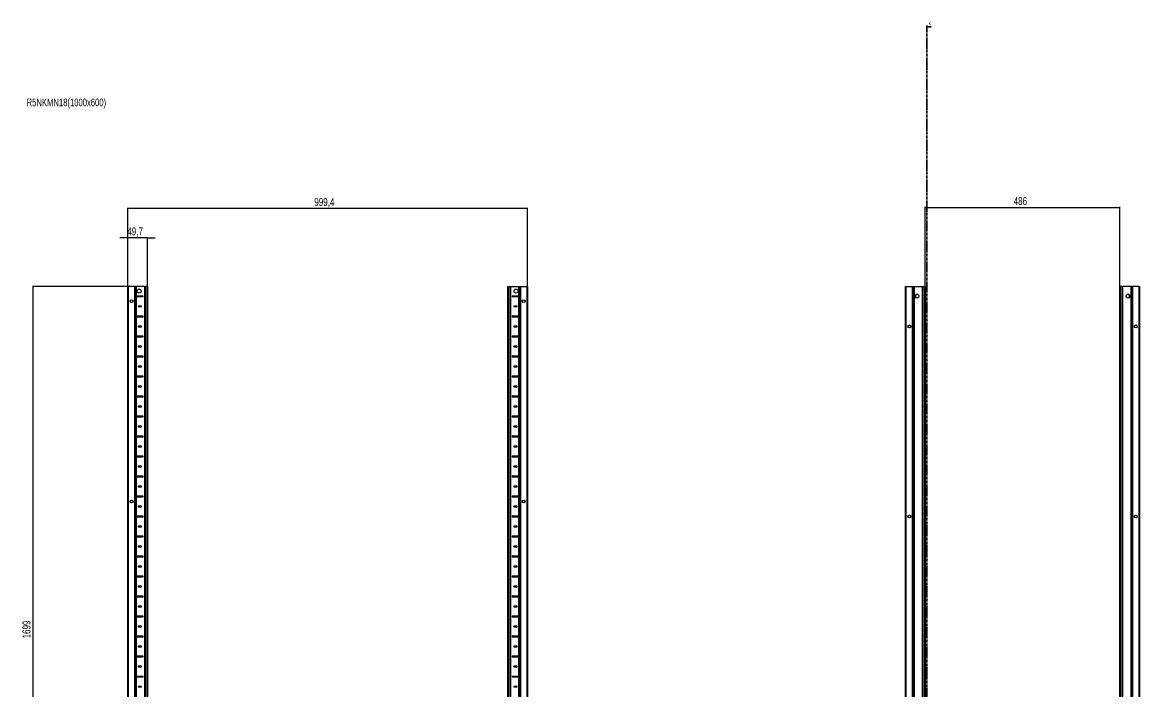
# Model space of a CAD drawing. Header units: millimetres. Extents: x -199 to 5173, y -1847 to 1507.
# Drawn here: x -199 to 2593, y -165 to 1507 of the extents above; entities that cross this region are included whole.
import ezdxf

# ---------------------------------------------------------------- set-up
doc = ezdxf.new("R2010")
doc.units = ezdxf.units.MM
doc.linetypes.add('CENTER', pattern=[10.16, 6.35, -1.27, 1.27, -1.27])
doc.layers.add('FORMAT', color=7, linetype='Continuous')
doc.styles.add('SLDTEXTSTYLE0', font='TXT', dxfattribs={"width": 0.75})
doc.dimstyles.new('SLDDIMSTYLE0', dxfattribs={"dimtxt": 20, "dimasz": 10, "dimexe": 0, "dimexo": 0.0625, "dimgap": 5, "dimtad": 2, "dimdec": 1, "dimrnd": 1e-09, "dimzin": 12, "dimdsep": 46, "dimtxsty": 'SLDTEXTSTYLE0', "dimsah": 1, "dimcen": 0.09, "dimadec": 0, "dimazin": 3, "dimtfac": 1, "dimtofl": 0, "dimtmove": 0, "dimatfit": 3, "dimfxl": 0, "dimfrac": 2, "dimtolj": 1, "dimtzin": 12, "dimarcsym": 0})
doc.dimstyles.new('SLDDIMSTYLE1', dxfattribs={"dimtxt": 20, "dimasz": 10, "dimexe": 0, "dimexo": 0.0625, "dimgap": 5, "dimtad": 2, "dimdec": 1, "dimrnd": 1e-09, "dimzin": 12, "dimdsep": 46, "dimtxsty": 'SLDTEXTSTYLE0', "dimsah": 1, "dimcen": 0.09, "dimadec": 0, "dimazin": 3, "dimtfac": 1, "dimtmove": 0, "dimatfit": 0, "dimfxl": 0, "dimfrac": 2, "dimtolj": 1, "dimtzin": 12, "dimarcsym": 0})

# ---------------------------------------------------------------- blocks, each defined once
blk = doc.blocks.new('_D')
at = {"layer": 'FORMAT'}
for p, q in [((86.4, 847.2), (-174.2, 847.2)), ((-173.2, 847.2), (-173.2, -851.8)), ((86.4, -851.8), (-174.2, -851.8))]:
    blk.add_line(p, q, dxfattribs=at)
for points in [[(-173.2, 847.2), (-174.7, 837.2), (-171.6, 837.2)], [(-173.2, -851.8), (-171.6, -841.8), (-174.7, -841.8)]]:
    blk.add_solid(points, dxfattribs=at)
at = {"layer": 'FORMAT', "insert": (-198.9, -31.8), "char_height": 20, "attachment_point": 1, "rotation": 90, "style": 'SLDTEXTSTYLE0'}
blk.add_mtext('1699', dxfattribs=at)
blk = doc.blocks.new('_D_1')
at = {"layer": 'FORMAT'}
for p, q in [((64, 847.2), (64, 1043.6)), ((64, 1042.6), (1063.4, 1042.6)), ((1063.4, 847.2), (1063.4, 1043.6))]:
    blk.add_line(p, q, dxfattribs=at)
for points in [[(64, 1042.6), (74, 1041.1), (74, 1044.2)], [(1063.4, 1042.6), (1053.4, 1044.2), (1053.4, 1041.1)]]:
    blk.add_solid(points, dxfattribs=at)
at = {"layer": 'FORMAT', "insert": (530.4, 1068.4), "char_height": 20, "attachment_point": 1, "style": 'SLDTEXTSTYLE0'}
blk.add_mtext('999,4', dxfattribs=at)
blk = doc.blocks.new('_D_2')
at = {"layer": 'FORMAT'}
for p, q in [((64, 969.2), (44.7, 969.2)), ((64, 847.2), (64, 970.2)), ((113.7, 969.2), (64, 969.2)), ((113.7, 847.2), (113.7, 970.2)), ((113.7, 969.2), (132.9, 969.2))]:
    blk.add_line(p, q, dxfattribs=at)
for points in [[(64, 969.2), (54, 970.7), (54, 967.7)], [(113.7, 969.2), (123.7, 967.7), (123.7, 970.7)]]:
    blk.add_solid(points, dxfattribs=at)
at = {"layer": 'FORMAT', "insert": (63, 995), "char_height": 20, "attachment_point": 1, "style": 'SLDTEXTSTYLE0'}
blk.add_mtext('49,7', dxfattribs=at)
blk = doc.blocks.new('_D_4')
at = {"layer": 'FORMAT'}
for p, q in [((2057.1, 847.2), (2057.1, 1046)), ((2057.1, 1045), (2543.1, 1045)), ((2543.1, 847.2), (2543.1, 1046))]:
    blk.add_line(p, q, dxfattribs=at)
for points in [[(2057.1, 1045), (2067.1, 1043.5), (2067.1, 1046.5)], [(2543.1, 1045), (2533.1, 1046.5), (2533.1, 1043.5)]]:
    blk.add_solid(points, dxfattribs=at)
at = {"layer": 'FORMAT', "insert": (2277.9, 1070.8), "char_height": 20, "attachment_point": 1, "style": 'SLDTEXTSTYLE0'}
blk.add_mtext('486', dxfattribs=at)

msp = doc.modelspace()

# ---------------------------------------------------------------- linework, layer by layer
at = {"color": 7, "linetype": 'CENTER', "lineweight": 35}
msp.add_line((2060.78, 1499.09), (2060.78, -1103.67), dxfattribs=at)
at = {"color": 7, "linetype": 'Continuous', "lineweight": 35}
msp.add_line((2071.42, 1496.09), (2060.78, 1496.09), dxfattribs=at)
at = {"color": 7, "linetype": 'Continuous', "lineweight": 25}
for p, q in [((63.98, -851.79), (63.98, 847.21)), ((63.98, 847.21), (65.98, 847.21)), ((81.33, 847.21), (65.98, 847.21)), ((81.33, 847.21), (81.98, 847.21)), ((81.98, -851.79), (81.98, 847.21)), ((81.98, 847.21), (82.56, 847.21)), ((83.77, 847.21), (82.56, 847.21)), ((83.77, -851.79), (83.77, 847.21)), ((83.8, 847.21), (83.77, 847.21)), ((83.8, -851.79), (83.8, 847.21)), ((85.01, 847.21), (83.8, 847.21)), ((85.01, 847.21), (86.42, 847.21)), ((105.83, 847.21), (86.42, 847.21)), ((105.83, 847.21), (106.48, 847.21)), ((106.48, -851.79), (106.48, 847.21)), ((106.48, 847.21), (108.48, 847.21)), ((111.68, 847.21), (108.48, 847.21)), ((111.68, 847.21), (113.68, 847.21)), ((113.68, 847.21), (113.68, -851.79)), ((1013.68, -851.79), (1013.68, 847.21)), ((1013.68, 847.21), (1015.68, 847.21)), ((1015.68, 847.21), (1018.88, 847.21)), ((1018.88, 847.21), (1020.88, 847.21)), ((1020.88, 847.21), (1020.88, -851.79)), ((1020.88, 847.21), (1021.53, 847.21)), ((1021.53, 847.21), (1040.93, 847.21)), ((1040.93, 847.21), (1042.34, 847.21)), ((1042.34, 847.21), (1043.55, 847.21)), ((1043.55, 847.21), (1043.55, -851.79)), ((1043.55, 847.21), (1043.58, 847.21)), ((1043.58, 847.21), (1043.58, -851.79)), ((1043.58, 847.21), (1044.79, 847.21)), ((1044.79, 847.21), (1045.38, 847.21)), ((1045.38, 847.21), (1045.38, -851.79)), ((1045.38, 847.21), (1046.03, 847.21)), ((1046.03, 847.21), (1061.38, 847.21)), ((1061.38, 847.21), (1063.38, 847.21)), ((1063.38, 847.21), (1063.38, -851.79)), ((2007.35, -851.79), (2007.35, 847.21)), ((2007.35, 847.21), (2009.35, 847.21)), ((2009.35, 847.21), (2024.7, 847.21)), ((2024.7, 847.21), (2025.35, 847.21)), ((2025.35, 823.46), (2025.35, 847.21)), ((2025.35, 847.21), (2025.94, 847.21)), ((2025.94, 847.21), (2027.14, 847.21)), ((2027.14, 847.21), (2027.14, -851.79)), ((2027.14, 847.21), (2027.18, 847.21)), ((2027.18, 847.21), (2027.18, -851.79)), ((2027.18, 847.21), (2028.38, 847.21)), ((2028.38, 847.21), (2029.8, 847.21)), ((2029.8, 847.21), (2049.2, 847.21)), ((2049.2, 847.21), (2049.85, 847.21)), ((2049.85, -851.79), (2049.85, 847.21)), ((2049.85, 847.21), (2051.85, 847.21)), ((2051.85, 847.21), (2055.05, 847.21)), ((2055.05, 847.21), (2057.05, 847.21)), ((2057.05, 847.21), (2057.05, -851.79)), ((2543.05, -851.79), (2543.05, 847.21)), ((2543.05, 847.21), (2545.05, 847.21)), ((2548.25, 847.21), (2545.05, 847.21)), ((2548.25, 847.21), (2550.25, 847.21)), ((2550.25, 847.21), (2550.25, -851.79)), ((2550.25, 847.21), (2550.9, 847.21)), ((2570.3, 847.21), (2550.9, 847.21)), ((2570.3, 847.21), (2571.72, 847.21)), ((2572.92, 847.21), (2571.72, 847.21)), ((2572.92, -851.79), (2572.92, 847.21)), ((2572.96, 847.21), (2572.92, 847.21)), ((2572.96, -851.79), (2572.96, 847.21)), ((2574.16, 847.21), (2572.96, 847.21)), ((2574.16, 847.21), (2574.75, 847.21)), ((2574.75, 847.21), (2574.75, 823.46)), ((2574.75, 847.21), (2575.4, 847.21)), ((2590.75, 847.21), (2575.4, 847.21)), ((2590.75, 847.21), (2592.75, 847.21)), ((2592.75, 847.21), (2592.75, -851.79)), ((85.93, 823.35), (85.93, 822.06)), ((86.58, 822.71), (85.93, 823.35)), ((86.58, 822.71), (85.93, 822.06)), ((102.83, 823.46), (86.42, 823.46)), ((86.42, 821.96), (102.83, 821.96)), ((102.08, 822.71), (86.58, 822.71)), ((102.08, 822.71), (102.83, 823.46)), ((102.08, 822.71), (102.83, 821.96)), ((102.83, 821.96), (102.83, 823.46)), ((1025.28, 822.71), (1024.53, 823.46)), ((1040.93, 823.46), (1024.53, 823.46)), ((1024.53, 823.46), (1024.53, 821.96)), ((1025.28, 822.71), (1024.53, 821.96)), ((1024.53, 821.96), (1040.93, 821.96)), ((1025.28, 822.71), (1040.78, 822.71)), ((1040.78, 822.71), (1041.42, 823.35)), ((1040.78, 822.71), (1041.42, 822.06)), ((1041.42, 822.06), (1041.42, 823.35)), ((2025.41, 823.35), (2025.35, 823.46)), ((2025.35, 823.46), (2025.35, 821.96)), ((2025.35, 821.96), (2025.41, 822.06)), ((2025.35, 773.46), (2025.35, 821.96)), ((2025.41, 822.06), (2025.41, 823.35)), ((2035.4, 827.73), (2035.4, 828.14)), ((2564.7, 828.14), (2564.7, 827.73)), ((2574.75, 823.46), (2574.69, 823.35)), ((2574.69, 823.35), (2574.69, 822.06)), ((2574.69, 822.06), (2574.75, 821.96)), ((2574.75, 821.96), (2574.75, 823.46)), ((2574.75, 821.96), (2574.75, 773.46)), ((98.33, 798.46), (90.33, 798.46)), ((90.33, 798.46), (90.33, 796.96)), ((91.08, 797.71), (90.33, 798.46)), ((91.08, 797.71), (90.33, 796.96)), ((90.33, 796.96), (98.33, 796.96)), ((97.58, 797.71), (91.08, 797.71)), ((97.58, 797.71), (98.33, 798.46)), ((97.58, 797.71), (98.33, 796.96)), ((98.33, 796.96), (98.33, 798.46)), ((1029.78, 797.71), (1029.03, 798.46)), ((1037.03, 798.46), (1029.03, 798.46)), ((1029.03, 798.46), (1029.03, 796.96)), ((1029.78, 797.71), (1029.03, 796.96)), ((1029.03, 796.96), (1037.03, 796.96)), ((1029.78, 797.71), (1036.28, 797.71)), ((1036.28, 797.71), (1037.03, 798.46)), ((1036.28, 797.71), (1037.03, 796.96)), ((1037.03, 796.96), (1037.03, 798.46)), ((85.93, 773.35), (85.93, 772.06)), ((86.58, 772.71), (85.93, 773.35)), ((86.58, 772.71), (85.93, 772.06)), ((102.83, 773.46), (86.42, 773.46)), ((86.42, 771.96), (102.83, 771.96)), ((102.08, 772.71), (86.58, 772.71)), ((102.08, 772.71), (102.83, 773.46)), ((102.08, 772.71), (102.83, 771.96)), ((102.83, 771.96), (102.83, 773.46)), ((1025.28, 772.71), (1024.53, 773.46)), ((1040.93, 773.46), (1024.53, 773.46)), ((1024.53, 773.46), (1024.53, 771.96)), ((1025.28, 772.71), (1024.53, 771.96)), ((1024.53, 771.96), (1040.93, 771.96)), ((1025.28, 772.71), (1040.78, 772.71)), ((1040.78, 772.71), (1041.42, 773.35)), ((1040.78, 772.71), (1041.42, 772.06)), ((1041.42, 772.06), (1041.42, 773.35)), ((2025.41, 773.35), (2025.35, 773.46)), ((2025.35, 773.46), (2025.35, 771.96)), ((2025.35, 771.96), (2025.41, 772.06)), ((2025.35, 723.46), (2025.35, 771.96)), ((2025.41, 772.06), (2025.41, 773.35)), ((2574.75, 773.46), (2574.69, 773.35)), ((2574.69, 773.35), (2574.69, 772.06)), ((2574.69, 772.06), (2574.75, 771.96)), ((2574.75, 771.96), (2574.75, 773.46)), ((2574.75, 771.96), (2574.75, 723.46)), ((98.33, 748.46), (90.33, 748.46)), ((90.33, 748.46), (90.33, 746.96)), ((91.08, 747.71), (90.33, 748.46)), ((91.08, 747.71), (90.33, 746.96)), ((90.33, 746.96), (98.33, 746.96)), ((97.58, 747.71), (91.08, 747.71)), ((97.58, 747.71), (98.33, 748.46)), ((97.58, 747.71), (98.33, 746.96)), ((98.33, 746.96), (98.33, 748.46)), ((1029.78, 747.71), (1029.03, 748.46)), ((1029.03, 748.46), (1029.03, 746.96)), ((1037.03, 748.46), (1029.03, 748.46)), ((1029.78, 747.71), (1029.03, 746.96)), ((1029.03, 746.96), (1037.03, 746.96)), ((1029.78, 747.71), (1036.28, 747.71)), ((1036.28, 747.71), (1037.03, 748.46)), ((1036.28, 747.71), (1037.03, 746.96)), ((1037.03, 746.96), (1037.03, 748.46)), ((85.93, 723.35), (85.93, 722.06)), ((86.58, 722.71), (85.93, 723.35)), ((86.58, 722.71), (85.93, 722.06)), ((102.83, 723.46), (86.42, 723.46)), ((86.42, 721.96), (102.83, 721.96)), ((102.08, 722.71), (86.58, 722.71)), ((98.33, 698.46), (90.33, 698.46)), ((90.33, 698.46), (90.33, 696.96)), ((91.08, 697.71), (90.33, 698.46)), ((97.58, 697.71), (98.33, 698.46)), ((98.33, 696.96), (98.33, 698.46)), ((102.08, 722.71), (102.83, 723.46)), ((102.08, 722.71), (102.83, 721.96)), ((102.83, 721.96), (102.83, 723.46)), ((1025.28, 722.71), (1024.53, 723.46)), ((1040.93, 723.46), (1024.53, 723.46)), ((1024.53, 723.46), (1024.53, 721.96)), ((1025.28, 722.71), (1024.53, 721.96)), ((1024.53, 721.96), (1040.93, 721.96)), ((1025.28, 722.71), (1040.78, 722.71)), ((1029.78, 697.71), (1029.03, 698.46)), ((1037.03, 698.46), (1029.03, 698.46)), ((1029.03, 698.46), (1029.03, 696.96)), ((1036.28, 697.71), (1037.03, 698.46)), ((1037.03, 696.96), (1037.03, 698.46)), ((1040.78, 722.71), (1041.42, 723.35)), ((1040.78, 722.71), (1041.42, 722.06)), ((1041.42, 722.06), (1041.42, 723.35)), ((2025.41, 723.35), (2025.35, 723.46)), ((2025.35, 723.46), (2025.35, 721.96)), ((2025.35, 721.96), (2025.41, 722.06)), ((2025.35, 673.46), (2025.35, 721.96)), ((2025.41, 722.06), (2025.41, 723.35)), ((2574.75, 723.46), (2574.69, 723.35)), ((2574.69, 723.35), (2574.69, 722.06)), ((2574.69, 722.06), (2574.75, 721.96)), ((2574.75, 721.96), (2574.75, 723.46)), ((2574.75, 721.96), (2574.75, 673.46)), ((85.93, 673.35), (85.93, 672.06)), ((86.58, 672.71), (85.93, 673.35)), ((86.58, 672.71), (85.93, 672.06)), ((102.83, 673.46), (86.42, 673.46)), ((86.42, 671.96), (102.83, 671.96)), ((102.08, 672.71), (86.58, 672.71)), ((91.08, 697.71), (90.33, 696.96)), ((90.33, 696.96), (98.33, 696.96)), ((97.58, 697.71), (91.08, 697.71)), ((97.58, 697.71), (98.33, 696.96)), ((102.08, 672.71), (102.83, 673.46)), ((102.08, 672.71), (102.83, 671.96)), ((102.83, 671.96), (102.83, 673.46)), ((1025.28, 672.71), (1024.53, 673.46)), ((1024.53, 673.46), (1024.53, 671.96)), ((1040.93, 673.46), (1024.53, 673.46)), ((1025.28, 672.71), (1024.53, 671.96)), ((1024.53, 671.96), (1040.93, 671.96)), ((1025.28, 672.71), (1040.78, 672.71)), ((1029.78, 697.71), (1029.03, 696.96)), ((1029.03, 696.96), (1037.03, 696.96)), ((1029.78, 697.71), (1036.28, 697.71)), ((1036.28, 697.71), (1037.03, 696.96)), ((1040.78, 672.71), (1041.42, 673.35)), ((1040.78, 672.71), (1041.42, 672.06)), ((1041.42, 672.06), (1041.42, 673.35)), ((2025.41, 673.35), (2025.35, 673.46)), ((2025.35, 673.46), (2025.35, 671.96)), ((2025.35, 671.96), (2025.41, 672.06)), ((2025.35, 623.46), (2025.35, 671.96)), ((2025.41, 672.06), (2025.41, 673.35)), ((2574.75, 673.46), (2574.69, 673.35)), ((2574.69, 673.35), (2574.69, 672.06)), ((2574.69, 672.06), (2574.75, 671.96)), ((2574.75, 671.96), (2574.75, 673.46)), ((2574.75, 671.96), (2574.75, 623.46)), ((98.33, 648.46), (90.33, 648.46)), ((90.33, 648.46), (90.33, 646.96)), ((91.08, 647.71), (90.33, 648.46)), ((91.08, 647.71), (90.33, 646.96)), ((90.33, 646.96), (98.33, 646.96)), ((97.58, 647.71), (91.08, 647.71)), ((97.58, 647.71), (98.33, 648.46)), ((97.58, 647.71), (98.33, 646.96)), ((98.33, 646.96), (98.33, 648.46)), ((1029.78, 647.71), (1029.03, 648.46)), ((1029.03, 648.46), (1029.03, 646.96)), ((1037.03, 648.46), (1029.03, 648.46)), ((1029.78, 647.71), (1029.03, 646.96)), ((1029.03, 646.96), (1037.03, 646.96)), ((1029.78, 647.71), (1036.28, 647.71)), ((1036.28, 647.71), (1037.03, 648.46)), ((1036.28, 647.71), (1037.03, 646.96)), ((1037.03, 646.96), (1037.03, 648.46)), ((85.93, 623.35), (85.93, 622.06)), ((86.58, 622.71), (85.93, 623.35)), ((86.58, 622.71), (85.93, 622.06)), ((102.83, 623.46), (86.42, 623.46)), ((86.42, 621.96), (102.83, 621.96)), ((102.08, 622.71), (86.58, 622.71)), ((102.08, 622.71), (102.83, 623.46)), ((102.08, 622.71), (102.83, 621.96)), ((102.83, 621.96), (102.83, 623.46)), ((1025.28, 622.71), (1024.53, 623.46)), ((1040.93, 623.46), (1024.53, 623.46)), ((1024.53, 623.46), (1024.53, 621.96)), ((1025.28, 622.71), (1024.53, 621.96)), ((1024.53, 621.96), (1040.93, 621.96)), ((1025.28, 622.71), (1040.78, 622.71)), ((1040.78, 622.71), (1041.42, 623.35)), ((1040.78, 622.71), (1041.42, 622.06)), ((1041.42, 622.06), (1041.42, 623.35)), ((2025.41, 623.35), (2025.35, 623.46)), ((2025.35, 623.46), (2025.35, 621.96)), ((2025.35, 621.96), (2025.41, 622.06)), ((2025.35, 573.46), (2025.35, 621.96)), ((2025.41, 622.06), (2025.41, 623.35)), ((2574.75, 623.46), (2574.69, 623.35)), ((2574.69, 623.35), (2574.69, 622.06)), ((2574.69, 622.06), (2574.75, 621.96)), ((2574.75, 621.96), (2574.75, 623.46)), ((2574.75, 621.96), (2574.75, 573.46)), ((98.33, 598.46), (90.33, 598.46)), ((90.33, 598.46), (90.33, 596.96)), ((91.08, 597.71), (90.33, 598.46)), ((91.08, 597.71), (90.33, 596.96)), ((90.33, 596.96), (98.33, 596.96)), ((97.58, 597.71), (91.08, 597.71)), ((97.58, 597.71), (98.33, 598.46)), ((97.58, 597.71), (98.33, 596.96)), ((98.33, 596.96), (98.33, 598.46)), ((1029.78, 597.71), (1029.03, 598.46)), ((1029.03, 598.46), (1029.03, 596.96)), ((1037.03, 598.46), (1029.03, 598.46)), ((1029.78, 597.71), (1029.03, 596.96)), ((1029.03, 596.96), (1037.03, 596.96)), ((1029.78, 597.71), (1036.28, 597.71)), ((1036.28, 597.71), (1037.03, 598.46)), ((1036.28, 597.71), (1037.03, 596.96)), ((1037.03, 596.96), (1037.03, 598.46)), ((85.93, 573.35), (85.93, 572.06)), ((86.58, 572.71), (85.93, 573.35)), ((86.58, 572.71), (85.93, 572.06)), ((102.83, 573.46), (86.42, 573.46)), ((86.42, 571.96), (102.83, 571.96)), ((102.08, 572.71), (86.58, 572.71)), ((102.08, 572.71), (102.83, 573.46)), ((102.08, 572.71), (102.83, 571.96)), ((102.83, 571.96), (102.83, 573.46)), ((1040.93, 573.46), (1024.53, 573.46)), ((1024.53, 573.46), (1024.53, 571.96)), ((1025.28, 572.71), (1024.53, 573.46)), ((1025.28, 572.71), (1024.53, 571.96)), ((1024.53, 571.96), (1040.93, 571.96)), ((1025.28, 572.71), (1040.78, 572.71)), ((1040.78, 572.71), (1041.42, 573.35)), ((1040.78, 572.71), (1041.42, 572.06)), ((1041.42, 572.06), (1041.42, 573.35)), ((2025.41, 573.35), (2025.35, 573.46)), ((2025.35, 573.46), (2025.35, 571.96)), ((2025.35, 571.96), (2025.41, 572.06)), ((2025.35, 523.46), (2025.35, 571.96)), ((2025.41, 572.06), (2025.41, 573.35)), ((2574.75, 573.46), (2574.69, 573.35)), ((2574.69, 573.35), (2574.69, 572.06)), ((2574.69, 572.06), (2574.75, 571.96)), ((2574.75, 571.96), (2574.75, 573.46)), ((2574.75, 571.96), (2574.75, 523.46)), ((98.33, 548.46), (90.33, 548.46)), ((90.33, 548.46), (90.33, 546.96)), ((91.08, 547.71), (90.33, 548.46)), ((91.08, 547.71), (90.33, 546.96)), ((90.33, 546.96), (98.33, 546.96)), ((97.58, 547.71), (91.08, 547.71)), ((97.58, 547.71), (98.33, 548.46)), ((97.58, 547.71), (98.33, 546.96)), ((98.33, 546.96), (98.33, 548.46)), ((1029.78, 547.71), (1029.03, 548.46)), ((1029.03, 548.46), (1029.03, 546.96)), ((1037.03, 548.46), (1029.03, 548.46)), ((1029.78, 547.71), (1029.03, 546.96)), ((1029.03, 546.96), (1037.03, 546.96)), ((1029.78, 547.71), (1036.28, 547.71)), ((1036.28, 547.71), (1037.03, 548.46)), ((1036.28, 547.71), (1037.03, 546.96)), ((1037.03, 546.96), (1037.03, 548.46)), ((85.93, 523.35), (85.93, 522.06)), ((86.58, 522.71), (85.93, 523.35)), ((86.58, 522.71), (85.93, 522.06)), ((102.83, 523.46), (86.42, 523.46)), ((86.42, 521.96), (102.83, 521.96)), ((102.08, 522.71), (86.58, 522.71)), ((102.08, 522.71), (102.83, 523.46)), ((102.08, 522.71), (102.83, 521.96)), ((102.83, 521.96), (102.83, 523.46)), ((1025.28, 522.71), (1024.53, 523.46)), ((1040.93, 523.46), (1024.53, 523.46)), ((1024.53, 523.46), (1024.53, 521.96)), ((1025.28, 522.71), (1024.53, 521.96)), ((1024.53, 521.96), (1040.93, 521.96)), ((1025.28, 522.71), (1040.78, 522.71)), ((1040.78, 522.71), (1041.42, 523.35)), ((1040.78, 522.71), (1041.42, 522.06)), ((1041.42, 522.06), (1041.42, 523.35)), ((2025.41, 523.35), (2025.35, 523.46)), ((2025.35, 523.46), (2025.35, 521.96)), ((2025.35, 521.96), (2025.41, 522.06)), ((2025.35, 473.46), (2025.35, 521.96)), ((2025.41, 522.06), (2025.41, 523.35)), ((2574.75, 523.46), (2574.69, 523.35)), ((2574.69, 523.35), (2574.69, 522.06)), ((2574.69, 522.06), (2574.75, 521.96)), ((2574.75, 521.96), (2574.75, 523.46)), ((2574.75, 521.96), (2574.75, 473.46)), ((98.33, 498.46), (90.33, 498.46)), ((90.33, 498.46), (90.33, 496.96)), ((91.08, 497.71), (90.33, 498.46)), ((91.08, 497.71), (90.33, 496.96)), ((90.33, 496.96), (98.33, 496.96)), ((97.58, 497.71), (91.08, 497.71)), ((97.58, 497.71), (98.33, 498.46)), ((97.58, 497.71), (98.33, 496.96)), ((98.33, 496.96), (98.33, 498.46)), ((1037.03, 498.46), (1029.03, 498.46)), ((1029.03, 498.46), (1029.03, 496.96)), ((1029.78, 497.71), (1029.03, 498.46)), ((1029.78, 497.71), (1029.03, 496.96)), ((1029.03, 496.96), (1037.03, 496.96)), ((1029.78, 497.71), (1036.28, 497.71)), ((1036.28, 497.71), (1037.03, 498.46)), ((1036.28, 497.71), (1037.03, 496.96)), ((1037.03, 496.96), (1037.03, 498.46)), ((85.93, 473.35), (85.93, 472.06)), ((86.58, 472.71), (85.93, 473.35)), ((86.58, 472.71), (85.93, 472.06)), ((102.83, 473.46), (86.42, 473.46)), ((86.42, 471.96), (102.83, 471.96)), ((102.08, 472.71), (86.58, 472.71)), ((98.33, 448.46), (90.33, 448.46)), ((90.33, 448.46), (90.33, 446.96)), ((91.08, 447.71), (90.33, 448.46)), ((91.08, 447.71), (90.33, 446.96)), ((90.33, 446.96), (98.33, 446.96)), ((97.58, 447.71), (91.08, 447.71)), ((97.58, 447.71), (98.33, 448.46)), ((97.58, 447.71), (98.33, 446.96)), ((98.33, 446.96), (98.33, 448.46)), ((102.08, 472.71), (102.83, 473.46)), ((102.08, 472.71), (102.83, 471.96)), ((102.83, 471.96), (102.83, 473.46)), ((1040.93, 473.46), (1024.53, 473.46)), ((1024.53, 473.46), (1024.53, 471.96)), ((1025.28, 472.71), (1024.53, 473.46)), ((1025.28, 472.71), (1024.53, 471.96)), ((1024.53, 471.96), (1040.93, 471.96)), ((1025.28, 472.71), (1040.78, 472.71)), ((1037.03, 448.46), (1029.03, 448.46)), ((1029.03, 448.46), (1029.03, 446.96)), ((1029.78, 447.71), (1029.03, 448.46)), ((1029.78, 447.71), (1029.03, 446.96)), ((1029.03, 446.96), (1037.03, 446.96)), ((1029.78, 447.71), (1036.28, 447.71)), ((1036.28, 447.71), (1037.03, 448.46)), ((1036.28, 447.71), (1037.03, 446.96)), ((1037.03, 446.96), (1037.03, 448.46)), ((1040.78, 472.71), (1041.42, 473.35)), ((1040.78, 472.71), (1041.42, 472.06)), ((1041.42, 472.06), (1041.42, 473.35)), ((2025.41, 473.35), (2025.35, 473.46)), ((2025.35, 473.46), (2025.35, 471.96)), ((2025.35, 471.96), (2025.41, 472.06)), ((2025.35, 423.46), (2025.35, 471.96)), ((2025.41, 472.06), (2025.41, 473.35)), ((2574.75, 473.46), (2574.69, 473.35)), ((2574.69, 473.35), (2574.69, 472.06)), ((2574.69, 472.06), (2574.75, 471.96)), ((2574.75, 471.96), (2574.75, 473.46)), ((2574.75, 471.96), (2574.75, 423.46)), ((85.93, 423.35), (85.93, 422.06)), ((86.58, 422.71), (85.93, 423.35)), ((86.58, 422.71), (85.93, 422.06)), ((102.83, 423.46), (86.42, 423.46)), ((86.42, 421.96), (102.83, 421.96)), ((102.08, 422.71), (86.58, 422.71)), ((102.08, 422.71), (102.83, 423.46)), ((102.08, 422.71), (102.83, 421.96)), ((102.83, 421.96), (102.83, 423.46)), ((1040.93, 423.46), (1024.53, 423.46)), ((1024.53, 423.46), (1024.53, 421.96)), ((1025.28, 422.71), (1024.53, 423.46)), ((1025.28, 422.71), (1024.53, 421.96)), ((1024.53, 421.96), (1040.93, 421.96)), ((1025.28, 422.71), (1040.78, 422.71)), ((1040.78, 422.71), (1041.42, 423.35)), ((1040.78, 422.71), (1041.42, 422.06)), ((1041.42, 422.06), (1041.42, 423.35)), ((2025.41, 423.35), (2025.35, 423.46)), ((2025.35, 423.46), (2025.35, 421.96)), ((2025.35, 421.96), (2025.41, 422.06)), ((2025.35, 373.46), (2025.35, 421.96)), ((2025.41, 422.06), (2025.41, 423.35)), ((2574.75, 423.46), (2574.69, 423.35)), ((2574.69, 423.35), (2574.69, 422.06)), ((2574.69, 422.06), (2574.75, 421.96)), ((2574.75, 421.96), (2574.75, 423.46)), ((2574.75, 421.96), (2574.75, 373.46)), ((98.33, 398.46), (90.33, 398.46)), ((90.33, 398.46), (90.33, 396.96)), ((91.08, 397.71), (90.33, 398.46)), ((91.08, 397.71), (90.33, 396.96)), ((90.33, 396.96), (98.33, 396.96)), ((97.58, 397.71), (91.08, 397.71)), ((97.58, 397.71), (98.33, 398.46)), ((97.58, 397.71), (98.33, 396.96)), ((98.33, 396.96), (98.33, 398.46)), ((1037.03, 398.46), (1029.03, 398.46)), ((1029.03, 398.46), (1029.03, 396.96)), ((1029.78, 397.71), (1029.03, 398.46)), ((1029.78, 397.71), (1029.03, 396.96)), ((1029.03, 396.96), (1037.03, 396.96)), ((1029.78, 397.71), (1036.28, 397.71)), ((1036.28, 397.71), (1037.03, 398.46)), ((1036.28, 397.71), (1037.03, 396.96)), ((1037.03, 396.96), (1037.03, 398.46)), ((85.93, 373.35), (85.93, 372.06)), ((86.58, 372.71), (85.93, 373.35)), ((86.58, 372.71), (85.93, 372.06)), ((102.83, 373.46), (86.42, 373.46)), ((86.42, 371.96), (102.83, 371.96)), ((102.08, 372.71), (86.58, 372.71)), ((102.08, 372.71), (102.83, 373.46)), ((102.08, 372.71), (102.83, 371.96)), ((102.83, 371.96), (102.83, 373.46)), ((1040.93, 373.46), (1024.53, 373.46)), ((1024.53, 373.46), (1024.53, 371.96)), ((1025.28, 372.71), (1024.53, 373.46)), ((1025.28, 372.71), (1024.53, 371.96)), ((1024.53, 371.96), (1040.93, 371.96)), ((1025.28, 372.71), (1040.78, 372.71)), ((1040.78, 372.71), (1041.42, 373.35)), ((1040.78, 372.71), (1041.42, 372.06)), ((1041.42, 372.06), (1041.42, 373.35)), ((2025.41, 373.35), (2025.35, 373.46)), ((2025.35, 373.46), (2025.35, 371.96)), ((2025.35, 371.96), (2025.41, 372.06)), ((2025.35, 323.46), (2025.35, 371.96)), ((2025.41, 372.06), (2025.41, 373.35)), ((2574.75, 373.46), (2574.69, 373.35)), ((2574.69, 373.35), (2574.69, 372.06)), ((2574.69, 372.06), (2574.75, 371.96)), ((2574.75, 371.96), (2574.75, 373.46)), ((2574.75, 371.96), (2574.75, 323.46)), ((98.33, 348.46), (90.33, 348.46)), ((90.33, 348.46), (90.33, 346.96)), ((91.08, 347.71), (90.33, 348.46)), ((91.08, 347.71), (90.33, 346.96)), ((90.33, 346.96), (98.33, 346.96)), ((97.58, 347.71), (91.08, 347.71)), ((97.58, 347.71), (98.33, 348.46)), ((97.58, 347.71), (98.33, 346.96)), ((98.33, 346.96), (98.33, 348.46)), ((1037.03, 348.46), (1029.03, 348.46)), ((1029.03, 348.46), (1029.03, 346.96)), ((1029.78, 347.71), (1029.03, 348.46)), ((1029.78, 347.71), (1029.03, 346.96)), ((1029.03, 346.96), (1037.03, 346.96)), ((1029.78, 347.71), (1036.28, 347.71)), ((1036.28, 347.71), (1037.03, 348.46)), ((1036.28, 347.71), (1037.03, 346.96)), ((1037.03, 346.96), (1037.03, 348.46)), ((85.93, 323.35), (85.93, 322.06)), ((86.58, 322.71), (85.93, 323.35)), ((86.58, 322.71), (85.93, 322.06)), ((102.83, 323.46), (86.42, 323.46)), ((86.42, 321.96), (102.83, 321.96)), ((102.08, 322.71), (86.58, 322.71)), ((102.08, 322.71), (102.83, 323.46)), ((102.08, 322.71), (102.83, 321.96)), ((102.83, 321.96), (102.83, 323.46)), ((1040.93, 323.46), (1024.53, 323.46)), ((1024.53, 323.46), (1024.53, 321.96)), ((1025.28, 322.71), (1024.53, 323.46)), ((1025.28, 322.71), (1024.53, 321.96)), ((1024.53, 321.96), (1040.93, 321.96)), ((1025.28, 322.71), (1040.78, 322.71)), ((1040.78, 322.71), (1041.42, 323.35)), ((1040.78, 322.71), (1041.42, 322.06)), ((1041.42, 322.06), (1041.42, 323.35)), ((2025.41, 323.35), (2025.35, 323.46)), ((2025.35, 323.46), (2025.35, 321.96)), ((2025.35, 321.96), (2025.41, 322.06)), ((2025.35, 273.46), (2025.35, 321.96)), ((2025.41, 322.06), (2025.41, 323.35)), ((2574.75, 323.46), (2574.69, 323.35)), ((2574.69, 323.35), (2574.69, 322.06)), ((2574.69, 322.06), (2574.75, 321.96)), ((2574.75, 321.96), (2574.75, 323.46)), ((2574.75, 321.96), (2574.75, 273.46)), ((98.33, 298.46), (90.33, 298.46)), ((90.33, 298.46), (90.33, 296.96)), ((91.08, 297.71), (90.33, 298.46)), ((91.08, 297.71), (90.33, 296.96)), ((90.33, 296.96), (98.33, 296.96)), ((97.58, 297.71), (91.08, 297.71)), ((97.58, 297.71), (98.33, 298.46)), ((97.58, 297.71), (98.33, 296.96)), ((98.33, 296.96), (98.33, 298.46)), ((1037.03, 298.46), (1029.03, 298.46)), ((1029.03, 298.46), (1029.03, 296.96)), ((1029.78, 297.71), (1029.03, 298.46)), ((1029.78, 297.71), (1029.03, 296.96)), ((1029.03, 296.96), (1037.03, 296.96)), ((1029.78, 297.71), (1036.28, 297.71)), ((1036.28, 297.71), (1037.03, 298.46)), ((1036.28, 297.71), (1037.03, 296.96)), ((1037.03, 296.96), (1037.03, 298.46)), ((85.93, 273.35), (85.93, 272.06)), ((86.58, 272.71), (85.93, 273.35)), ((86.58, 272.71), (85.93, 272.06)), ((102.83, 273.46), (86.42, 273.46)), ((86.42, 271.96), (102.83, 271.96)), ((102.08, 272.71), (86.58, 272.71)), ((102.08, 272.71), (102.83, 273.46)), ((102.08, 272.71), (102.83, 271.96)), ((102.83, 271.96), (102.83, 273.46)), ((1040.93, 273.46), (1024.53, 273.46)), ((1024.53, 273.46), (1024.53, 271.96)), ((1025.28, 272.71), (1024.53, 273.46)), ((1025.28, 272.71), (1024.53, 271.96)), ((1024.53, 271.96), (1040.93, 271.96)), ((1025.28, 272.71), (1040.78, 272.71)), ((1040.78, 272.71), (1041.42, 273.35)), ((1040.78, 272.71), (1041.42, 272.06)), ((1041.42, 272.06), (1041.42, 273.35)), ((2025.41, 273.35), (2025.35, 273.46)), ((2025.35, 273.46), (2025.35, 271.96)), ((2025.35, 271.96), (2025.41, 272.06)), ((2025.35, 223.46), (2025.35, 271.96)), ((2025.41, 272.06), (2025.41, 273.35)), ((2574.75, 273.46), (2574.69, 273.35)), ((2574.69, 273.35), (2574.69, 272.06)), ((2574.69, 272.06), (2574.75, 271.96)), ((2574.75, 271.96), (2574.75, 273.46)), ((2574.75, 271.96), (2574.75, 223.46)), ((102.83, 223.46), (86.42, 223.46)), ((98.33, 248.46), (90.33, 248.46)), ((90.33, 248.46), (90.33, 246.96)), ((91.08, 247.71), (90.33, 248.46)), ((91.08, 247.71), (90.33, 246.96)), ((90.33, 246.96), (98.33, 246.96)), ((97.58, 247.71), (91.08, 247.71)), ((97.58, 247.71), (98.33, 248.46)), ((97.58, 247.71), (98.33, 246.96)), ((98.33, 246.96), (98.33, 248.46)), ((102.08, 222.71), (102.83, 223.46)), ((102.83, 221.96), (102.83, 223.46)), ((1040.93, 223.46), (1024.53, 223.46)), ((1024.53, 223.46), (1024.53, 221.96)), ((1025.28, 222.71), (1024.53, 223.46)), ((1037.03, 248.46), (1029.03, 248.46)), ((1029.03, 248.46), (1029.03, 246.96)), ((1029.78, 247.71), (1029.03, 248.46)), ((1029.78, 247.71), (1029.03, 246.96)), ((1029.03, 246.96), (1037.03, 246.96)), ((1029.78, 247.71), (1036.28, 247.71)), ((1036.28, 247.71), (1037.03, 248.46)), ((1036.28, 247.71), (1037.03, 246.96)), ((1037.03, 246.96), (1037.03, 248.46)), ((2025.41, 223.35), (2025.35, 223.46)), ((2025.35, 223.46), (2025.35, 221.96)), ((2574.75, 223.46), (2574.69, 223.35)), ((2574.75, 221.96), (2574.75, 223.46)), ((85.93, 223.35), (85.93, 222.06)), ((86.58, 222.71), (85.93, 223.35)), ((86.58, 222.71), (85.93, 222.06)), ((86.42, 221.96), (102.83, 221.96)), ((102.08, 222.71), (86.58, 222.71)), ((98.33, 198.46), (90.33, 198.46)), ((90.33, 198.46), (90.33, 196.96)), ((91.08, 197.71), (90.33, 198.46)), ((91.08, 197.71), (90.33, 196.96)), ((90.33, 196.96), (98.33, 196.96)), ((97.58, 197.71), (91.08, 197.71)), ((97.58, 197.71), (98.33, 198.46)), ((97.58, 197.71), (98.33, 196.96)), ((98.33, 196.96), (98.33, 198.46)), ((102.08, 222.71), (102.83, 221.96)), ((1025.28, 222.71), (1024.53, 221.96)), ((1024.53, 221.96), (1040.93, 221.96)), ((1025.28, 222.71), (1040.78, 222.71)), ((1037.03, 198.46), (1029.03, 198.46)), ((1029.03, 198.46), (1029.03, 196.96)), ((1029.78, 197.71), (1029.03, 198.46)), ((1029.78, 197.71), (1029.03, 196.96)), ((1029.03, 196.96), (1037.03, 196.96)), ((1029.78, 197.71), (1036.28, 197.71)), ((1036.28, 197.71), (1037.03, 198.46)), ((1036.28, 197.71), (1037.03, 196.96)), ((1037.03, 196.96), (1037.03, 198.46)), ((1040.78, 222.71), (1041.42, 223.35)), ((1040.78, 222.71), (1041.42, 222.06)), ((1041.42, 222.06), (1041.42, 223.35)), ((2025.35, 221.96), (2025.41, 222.06)), ((2025.35, 173.46), (2025.35, 221.96)), ((2025.41, 222.06), (2025.41, 223.35)), ((2574.69, 223.35), (2574.69, 222.06)), ((2574.69, 222.06), (2574.75, 221.96)), ((2574.75, 221.96), (2574.75, 173.46)), ((85.93, 173.35), (85.93, 172.06)), ((86.58, 172.71), (85.93, 173.35)), ((86.58, 172.71), (85.93, 172.06)), ((102.83, 173.46), (86.42, 173.46)), ((86.42, 171.96), (102.83, 171.96)), ((102.08, 172.71), (86.58, 172.71)), ((102.08, 172.71), (102.83, 173.46)), ((102.08, 172.71), (102.83, 171.96)), ((102.83, 171.96), (102.83, 173.46)), ((1040.93, 173.46), (1024.53, 173.46)), ((1024.53, 173.46), (1024.53, 171.96)), ((1025.28, 172.71), (1024.53, 173.46)), ((1025.28, 172.71), (1024.53, 171.96)), ((1024.53, 171.96), (1040.93, 171.96)), ((1025.28, 172.71), (1040.78, 172.71)), ((1040.78, 172.71), (1041.42, 173.35)), ((1040.78, 172.71), (1041.42, 172.06)), ((1041.42, 172.06), (1041.42, 173.35)), ((2025.41, 173.35), (2025.35, 173.46)), ((2025.35, 173.46), (2025.35, 171.96)), ((2025.35, 171.96), (2025.41, 172.06)), ((2025.35, 123.46), (2025.35, 171.96)), ((2025.41, 172.06), (2025.41, 173.35)), ((2574.75, 173.46), (2574.69, 173.35)), ((2574.69, 173.35), (2574.69, 172.06)), ((2574.69, 172.06), (2574.75, 171.96)), ((2574.75, 171.96), (2574.75, 173.46)), ((2574.75, 171.96), (2574.75, 123.46)), ((98.33, 148.46), (90.33, 148.46)), ((90.33, 148.46), (90.33, 146.96)), ((91.08, 147.71), (90.33, 148.46)), ((91.08, 147.71), (90.33, 146.96)), ((90.33, 146.96), (98.33, 146.96)), ((97.58, 147.71), (91.08, 147.71)), ((97.58, 147.71), (98.33, 148.46)), ((97.58, 147.71), (98.33, 146.96)), ((98.33, 146.96), (98.33, 148.46)), ((1037.03, 148.46), (1029.03, 148.46)), ((1029.03, 148.46), (1029.03, 146.96)), ((1029.78, 147.71), (1029.03, 148.46)), ((1029.78, 147.71), (1029.03, 146.96)), ((1029.03, 146.96), (1037.03, 146.96)), ((1029.78, 147.71), (1036.28, 147.71)), ((1036.28, 147.71), (1037.03, 148.46)), ((1036.28, 147.71), (1037.03, 146.96)), ((1037.03, 146.96), (1037.03, 148.46)), ((85.93, 123.35), (85.93, 122.06)), ((86.58, 122.71), (85.93, 123.35)), ((86.58, 122.71), (85.93, 122.06)), ((102.83, 123.46), (86.42, 123.46)), ((86.42, 121.96), (102.83, 121.96)), ((102.08, 122.71), (86.58, 122.71)), ((102.08, 122.71), (102.83, 123.46)), ((102.08, 122.71), (102.83, 121.96)), ((102.83, 121.96), (102.83, 123.46)), ((1040.93, 123.46), (1024.53, 123.46)), ((1024.53, 123.46), (1024.53, 121.96)), ((1025.28, 122.71), (1024.53, 123.46)), ((1025.28, 122.71), (1024.53, 121.96)), ((1024.53, 121.96), (1040.93, 121.96)), ((1025.28, 122.71), (1040.78, 122.71)), ((1040.78, 122.71), (1041.42, 123.35)), ((1040.78, 122.71), (1041.42, 122.06)), ((1041.42, 122.06), (1041.42, 123.35)), ((2025.41, 123.35), (2025.35, 123.46)), ((2025.35, 123.46), (2025.35, 121.96)), ((2025.35, 121.96), (2025.41, 122.06)), ((2025.35, 73.46), (2025.35, 121.96)), ((2025.41, 122.06), (2025.41, 123.35)), ((2574.75, 123.46), (2574.69, 123.35)), ((2574.69, 123.35), (2574.69, 122.06)), ((2574.69, 122.06), (2574.75, 121.96)), ((2574.75, 121.96), (2574.75, 123.46)), ((2574.75, 121.96), (2574.75, 73.46)), ((98.33, 98.46), (90.33, 98.46)), ((90.33, 98.46), (90.33, 96.96)), ((91.08, 97.71), (90.33, 98.46)), ((91.08, 97.71), (90.33, 96.96)), ((90.33, 96.96), (98.33, 96.96)), ((97.58, 97.71), (91.08, 97.71)), ((97.58, 97.71), (98.33, 98.46)), ((97.58, 97.71), (98.33, 96.96)), ((98.33, 96.96), (98.33, 98.46)), ((1037.03, 98.46), (1029.03, 98.46)), ((1029.03, 98.46), (1029.03, 96.96)), ((1029.78, 97.71), (1029.03, 98.46)), ((1029.78, 97.71), (1029.03, 96.96)), ((1029.03, 96.96), (1037.03, 96.96)), ((1029.78, 97.71), (1036.28, 97.71)), ((1036.28, 97.71), (1037.03, 98.46)), ((1036.28, 97.71), (1037.03, 96.96)), ((1037.03, 96.96), (1037.03, 98.46)), ((85.93, 73.35), (85.93, 72.06)), ((86.58, 72.71), (85.93, 73.35)), ((86.58, 72.71), (85.93, 72.06)), ((102.83, 73.46), (86.42, 73.46)), ((86.42, 71.96), (102.83, 71.96)), ((102.08, 72.71), (86.58, 72.71)), ((102.08, 72.71), (102.83, 73.46)), ((102.08, 72.71), (102.83, 71.96)), ((102.83, 71.96), (102.83, 73.46)), ((1040.93, 73.46), (1024.53, 73.46)), ((1024.53, 73.46), (1024.53, 71.96)), ((1025.28, 72.71), (1024.53, 73.46)), ((1025.28, 72.71), (1024.53, 71.96)), ((1024.53, 71.96), (1040.93, 71.96)), ((1025.28, 72.71), (1040.78, 72.71)), ((1040.78, 72.71), (1041.42, 73.35)), ((1040.78, 72.71), (1041.42, 72.06)), ((1041.42, 72.06), (1041.42, 73.35)), ((2025.41, 73.35), (2025.35, 73.46)), ((2025.35, 73.46), (2025.35, 71.96)), ((2025.35, 71.96), (2025.41, 72.06)), ((2025.35, 23.46), (2025.35, 71.96)), ((2025.41, 72.06), (2025.41, 73.35)), ((2574.75, 73.46), (2574.69, 73.35)), ((2574.69, 73.35), (2574.69, 72.06)), ((2574.69, 72.06), (2574.75, 71.96)), ((2574.75, 71.96), (2574.75, 73.46)), ((2574.75, 71.96), (2574.75, 23.46)), ((98.33, 48.46), (90.33, 48.46)), ((90.33, 48.46), (90.33, 46.96)), ((91.08, 47.71), (90.33, 48.46)), ((91.08, 47.71), (90.33, 46.96)), ((90.33, 46.96), (98.33, 46.96)), ((97.58, 47.71), (91.08, 47.71)), ((97.58, 47.71), (98.33, 48.46)), ((97.58, 47.71), (98.33, 46.96)), ((98.33, 46.96), (98.33, 48.46)), ((1037.03, 48.46), (1029.03, 48.46)), ((1029.03, 48.46), (1029.03, 46.96)), ((1029.78, 47.71), (1029.03, 48.46)), ((1029.78, 47.71), (1029.03, 46.96)), ((1029.03, 46.96), (1037.03, 46.96)), ((1029.78, 47.71), (1036.28, 47.71)), ((1036.28, 47.71), (1037.03, 48.46)), ((1036.28, 47.71), (1037.03, 46.96)), ((1037.03, 46.96), (1037.03, 48.46)), ((85.93, 23.35), (85.93, 22.06)), ((86.58, 22.71), (85.93, 23.35)), ((86.58, 22.71), (85.93, 22.06)), ((102.83, 23.46), (86.42, 23.46)), ((86.42, 21.96), (102.83, 21.96)), ((102.08, 22.71), (86.58, 22.71)), ((102.08, 22.71), (102.83, 23.46)), ((102.08, 22.71), (102.83, 21.96)), ((102.83, 21.96), (102.83, 23.46)), ((1040.93, 23.46), (1024.53, 23.46)), ((1024.53, 23.46), (1024.53, 21.96)), ((1025.28, 22.71), (1024.53, 23.46)), ((1025.28, 22.71), (1024.53, 21.96)), ((1024.53, 21.96), (1040.93, 21.96)), ((1025.28, 22.71), (1040.78, 22.71)), ((1040.78, 22.71), (1041.42, 23.35)), ((1040.78, 22.71), (1041.42, 22.06)), ((1041.42, 22.06), (1041.42, 23.35)), ((2025.41, 23.35), (2025.35, 23.46)), ((2025.35, 23.46), (2025.35, 21.96)), ((2025.35, 21.96), (2025.41, 22.06)), ((2025.35, -26.54), (2025.35, 21.96)), ((2025.41, 22.06), (2025.41, 23.35)), ((2574.75, 23.46), (2574.69, 23.35)), ((2574.69, 23.35), (2574.69, 22.06)), ((2574.69, 22.06), (2574.75, 21.96)), ((2574.75, 21.96), (2574.75, 23.46)), ((2574.75, 21.96), (2574.75, -26.54)), ((85.93, -26.65), (85.93, -27.94)), ((86.58, -27.29), (85.93, -26.65)), ((86.58, -27.29), (85.93, -27.94)), ((102.83, -26.54), (86.42, -26.54)), ((102.08, -27.29), (86.58, -27.29)), ((98.33, -1.54), (90.33, -1.54)), ((90.33, -1.54), (90.33, -3.04)), ((91.08, -2.29), (90.33, -1.54)), ((91.08, -2.29), (90.33, -3.04)), ((90.33, -3.04), (98.33, -3.04)), ((97.58, -2.29), (91.08, -2.29)), ((97.58, -2.29), (98.33, -1.54)), ((97.58, -2.29), (98.33, -3.04)), ((98.33, -3.04), (98.33, -1.54)), ((102.08, -27.29), (102.83, -26.54)), ((102.08, -27.29), (102.83, -28.04)), ((102.83, -28.04), (102.83, -26.54)), ((1040.93, -26.54), (1024.53, -26.54)), ((1024.53, -26.54), (1024.53, -28.04)), ((1025.28, -27.29), (1024.53, -26.54)), ((1025.28, -27.29), (1024.53, -28.04)), ((1025.28, -27.29), (1040.78, -27.29)), ((1037.03, -1.54), (1029.03, -1.54)), ((1029.03, -1.54), (1029.03, -3.04)), ((1029.78, -2.29), (1029.03, -1.54)), ((1029.78, -2.29), (1029.03, -3.04)), ((1029.03, -3.04), (1037.03, -3.04)), ((1029.78, -2.29), (1036.28, -2.29)), ((1036.28, -2.29), (1037.03, -1.54)), ((1036.28, -2.29), (1037.03, -3.04)), ((1037.03, -3.04), (1037.03, -1.54)), ((1040.78, -27.29), (1041.42, -26.65)), ((1040.78, -27.29), (1041.42, -27.94)), ((1041.42, -27.94), (1041.42, -26.65)), ((2025.41, -26.65), (2025.35, -26.54)), ((2025.35, -26.54), (2025.35, -28.04)), ((2025.41, -27.94), (2025.41, -26.65)), ((2574.75, -26.54), (2574.69, -26.65)), ((2574.69, -26.65), (2574.69, -27.94)), ((2574.75, -28.04), (2574.75, -26.54)), ((86.42, -28.04), (102.83, -28.04)), ((98.33, -51.54), (90.33, -51.54)), ((90.33, -51.54), (90.33, -53.04)), ((91.08, -52.29), (90.33, -51.54)), ((91.08, -52.29), (90.33, -53.04)), ((90.33, -53.04), (98.33, -53.04)), ((97.58, -52.29), (91.08, -52.29)), ((97.58, -52.29), (98.33, -51.54)), ((97.58, -52.29), (98.33, -53.04)), ((98.33, -53.04), (98.33, -51.54)), ((1024.53, -28.04), (1040.93, -28.04)), ((1037.03, -51.54), (1029.03, -51.54)), ((1029.03, -51.54), (1029.03, -53.04)), ((1029.78, -52.29), (1029.03, -51.54)), ((1029.78, -52.29), (1029.03, -53.04)), ((1029.03, -53.04), (1037.03, -53.04)), ((1029.78, -52.29), (1036.28, -52.29)), ((1036.28, -52.29), (1037.03, -51.54)), ((1036.28, -52.29), (1037.03, -53.04)), ((1037.03, -53.04), (1037.03, -51.54)), ((2025.35, -28.04), (2025.41, -27.94)), ((2025.35, -76.54), (2025.35, -28.04)), ((2574.69, -27.94), (2574.75, -28.04)), ((2574.75, -28.04), (2574.75, -76.54)), ((85.93, -76.65), (85.93, -77.94)), ((86.58, -77.29), (85.93, -76.65)), ((86.58, -77.29), (85.93, -77.94)), ((102.83, -76.54), (86.42, -76.54)), ((86.42, -78.04), (102.83, -78.04)), ((102.08, -77.29), (86.58, -77.29)), ((102.08, -77.29), (102.83, -76.54)), ((102.08, -77.29), (102.83, -78.04)), ((102.83, -78.04), (102.83, -76.54)), ((1040.93, -76.54), (1024.53, -76.54)), ((1024.53, -76.54), (1024.53, -78.04)), ((1025.28, -77.29), (1024.53, -76.54)), ((1025.28, -77.29), (1024.53, -78.04)), ((1024.53, -78.04), (1040.93, -78.04)), ((1025.28, -77.29), (1040.78, -77.29)), ((1040.78, -77.29), (1041.42, -76.65)), ((1040.78, -77.29), (1041.42, -77.94)), ((1041.42, -77.94), (1041.42, -76.65)), ((2025.41, -76.65), (2025.35, -76.54)), ((2025.35, -76.54), (2025.35, -78.04)), ((2025.35, -78.04), (2025.41, -77.94)), ((2025.35, -126.54), (2025.35, -78.04)), ((2025.41, -77.94), (2025.41, -76.65)), ((2574.75, -76.54), (2574.69, -76.65)), ((2574.69, -76.65), (2574.69, -77.94)), ((2574.69, -77.94), (2574.75, -78.04)), ((2574.75, -78.04), (2574.75, -76.54)), ((2574.75, -78.04), (2574.75, -126.54)), ((98.33, -101.54), (90.33, -101.54)), ((90.33, -101.54), (90.33, -103.04)), ((91.08, -102.29), (90.33, -101.54)), ((91.08, -102.29), (90.33, -103.04)), ((90.33, -103.04), (98.33, -103.04)), ((97.58, -102.29), (91.08, -102.29)), ((97.58, -102.29), (98.33, -101.54)), ((97.58, -102.29), (98.33, -103.04)), ((98.33, -103.04), (98.33, -101.54)), ((1037.03, -101.54), (1029.03, -101.54)), ((1029.03, -101.54), (1029.03, -103.04)), ((1029.78, -102.29), (1029.03, -101.54)), ((1029.78, -102.29), (1029.03, -103.04)), ((1029.03, -103.04), (1037.03, -103.04)), ((1029.78, -102.29), (1036.28, -102.29)), ((1036.28, -102.29), (1037.03, -101.54)), ((1036.28, -102.29), (1037.03, -103.04)), ((1037.03, -103.04), (1037.03, -101.54)), ((85.93, -126.65), (85.93, -127.94)), ((86.58, -127.29), (85.93, -126.65)), ((86.58, -127.29), (85.93, -127.94)), ((102.83, -126.54), (86.42, -126.54)), ((86.42, -128.04), (102.83, -128.04)), ((102.08, -127.29), (86.58, -127.29)), ((102.08, -127.29), (102.83, -126.54)), ((102.08, -127.29), (102.83, -128.04)), ((102.83, -128.04), (102.83, -126.54)), ((1040.93, -126.54), (1024.53, -126.54)), ((1024.53, -126.54), (1024.53, -128.04)), ((1025.28, -127.29), (1024.53, -126.54)), ((1025.28, -127.29), (1024.53, -128.04)), ((1024.53, -128.04), (1040.93, -128.04)), ((1025.28, -127.29), (1040.78, -127.29)), ((1040.78, -127.29), (1041.42, -126.65)), ((1040.78, -127.29), (1041.42, -127.94)), ((1041.42, -127.94), (1041.42, -126.65)), ((2025.41, -126.65), (2025.35, -126.54)), ((2025.35, -126.54), (2025.35, -128.04)), ((2025.35, -128.04), (2025.41, -127.94)), ((2025.35, -176.54), (2025.35, -128.04)), ((2025.41, -127.94), (2025.41, -126.65)), ((2574.75, -126.54), (2574.69, -126.65)), ((2574.69, -126.65), (2574.69, -127.94)), ((2574.69, -127.94), (2574.75, -128.04)), ((2574.75, -128.04), (2574.75, -126.54)), ((2574.75, -128.04), (2574.75, -176.54)), ((98.33, -151.54), (90.33, -151.54)), ((90.33, -151.54), (90.33, -153.04)), ((91.08, -152.29), (90.33, -151.54)), ((91.08, -152.29), (90.33, -153.04)), ((90.33, -153.04), (98.33, -153.04)), ((97.58, -152.29), (91.08, -152.29)), ((97.58, -152.29), (98.33, -151.54)), ((97.58, -152.29), (98.33, -153.04)), ((98.33, -153.04), (98.33, -151.54)), ((1037.03, -151.54), (1029.03, -151.54)), ((1029.03, -151.54), (1029.03, -153.04)), ((1029.78, -152.29), (1029.03, -151.54)), ((1029.78, -152.29), (1029.03, -153.04)), ((1029.03, -153.04), (1037.03, -153.04)), ((1029.78, -152.29), (1036.28, -152.29)), ((1036.28, -152.29), (1037.03, -151.54)), ((1036.28, -152.29), (1037.03, -153.04)), ((1037.03, -153.04), (1037.03, -151.54))]:
    msp.add_line(p, q, dxfattribs=at)
at = {"color": 8, "linetype": 'Continuous', "lineweight": 18}
for p, q in [((65.98, 847.21), (65.98, -851.79)), ((81.33, -851.79), (81.33, 847.21)), ((82.56, 847.21), (82.56, -851.79)), ((85.01, -851.79), (85.01, 847.21)), ((86.42, 847.21), (86.42, 823.46)), ((105.83, -851.79), (105.83, 847.21)), ((108.48, 847.21), (108.48, -851.79)), ((111.68, -851.79), (111.68, 847.21)), ((1015.68, 847.21), (1015.68, -851.79)), ((1018.88, -851.79), (1018.88, 847.21)), ((1021.53, 847.21), (1021.53, -851.79)), ((1040.93, 823.46), (1040.93, 847.21)), ((1042.34, 847.21), (1042.34, -851.79)), ((1044.79, -851.79), (1044.79, 847.21)), ((1046.03, 847.21), (1046.03, -851.79)), ((1061.38, -851.79), (1061.38, 847.21)), ((2009.35, 847.21), (2009.35, -851.79)), ((2024.7, -851.79), (2024.7, 847.21)), ((2025.94, 847.21), (2025.94, -851.79)), ((2028.38, -851.79), (2028.38, 847.21)), ((2029.8, 847.21), (2029.8, -851.79)), ((2049.2, -851.79), (2049.2, 847.21)), ((2051.85, 847.21), (2051.85, -851.79)), ((2055.05, -851.79), (2055.05, 847.21)), ((2545.05, 847.21), (2545.05, -851.79)), ((2548.25, -851.79), (2548.25, 847.21)), ((2550.9, 847.21), (2550.9, -851.79)), ((2570.3, -851.79), (2570.3, 847.21)), ((2571.72, 847.21), (2571.72, -851.79)), ((2574.16, -851.79), (2574.16, 847.21)), ((2575.4, 847.21), (2575.4, -851.79)), ((2590.75, -851.79), (2590.75, 847.21)), ((86.42, 821.96), (86.42, 773.46)), ((1040.93, 773.46), (1040.93, 821.96)), ((86.42, 771.96), (86.42, 723.46)), ((1040.93, 723.46), (1040.93, 771.96)), ((86.42, 721.96), (86.42, 673.46)), ((1040.93, 673.46), (1040.93, 721.96)), ((86.42, 671.96), (86.42, 623.46)), ((1040.93, 623.46), (1040.93, 671.96)), ((86.42, 621.96), (86.42, 573.46)), ((1040.93, 573.46), (1040.93, 621.96)), ((86.42, 571.96), (86.42, 523.46)), ((1040.93, 523.46), (1040.93, 571.96)), ((86.42, 521.96), (86.42, 473.46)), ((1040.93, 473.46), (1040.93, 521.96)), ((86.42, 471.96), (86.42, 423.46)), ((1040.93, 423.46), (1040.93, 471.96)), ((86.42, 421.96), (86.42, 373.46)), ((1040.93, 373.46), (1040.93, 421.96)), ((86.42, 371.96), (86.42, 323.46)), ((1040.93, 323.46), (1040.93, 371.96)), ((86.42, 321.96), (86.42, 273.46)), ((1040.93, 273.46), (1040.93, 321.96)), ((86.42, 271.96), (86.42, 223.46)), ((1040.93, 223.46), (1040.93, 271.96)), ((86.42, 221.96), (86.42, 173.46)), ((1040.93, 173.46), (1040.93, 221.96)), ((86.42, 171.96), (86.42, 123.46)), ((1040.93, 123.46), (1040.93, 171.96)), ((86.42, 121.96), (86.42, 73.46)), ((1040.93, 73.46), (1040.93, 121.96)), ((86.42, 71.96), (86.42, 23.46)), ((1040.93, 23.46), (1040.93, 71.96)), ((86.42, 21.96), (86.42, -26.54)), ((1040.93, -26.54), (1040.93, 21.96)), ((86.42, -28.04), (86.42, -76.54)), ((1040.93, -76.54), (1040.93, -28.04)), ((86.42, -78.04), (86.42, -126.54)), ((1040.93, -126.54), (1040.93, -78.04)), ((86.42, -128.04), (86.42, -176.54)), ((1040.93, -176.54), (1040.93, -128.04))]:
    msp.add_line(p, q, dxfattribs=at)
at = {"color": 7, "linetype": 'Continuous', "lineweight": 25}
for centre, radius in [((92.83, 835.71), 5), ((1034.53, 835.71), 5), ((73.83, 810.71), 3.5), ((1053.53, 810.71), 3.5), ((2036.2, 823.21), 5), ((2563.9, 823.21), 5), ((2017.25, 747.71), 3.5), ((2582.85, 747.71), 3.5), ((73.83, 310.21), 3.5), ((1053.53, 310.21), 3.5), ((2017.25, 272.71), 3.5), ((2582.85, 272.71), 3.5)]:
    msp.add_circle(centre, radius, dxfattribs=at)
for centre, radius, start, end in [((2037.7, 822.71), 5.25, 119.14074, 233.81086), ((2034.9, 827.73), 0.5, 299.14074, 0), ((2565.2, 827.73), 0.5, 180, 240.85926), ((2562.4, 822.71), 5.25, 306.18908, 60.85926)]:
    msp.add_arc(centre, radius, start, end, dxfattribs=at)
for centre, start_param, end_param in [((86.42, 819.99), 0, 0.2482694), ((86.42, 825.42), 2.8933233, 3.1415927), ((1040.93, 819.99), 6.0349159, 6.2831853), ((1040.93, 825.42), 3.1415927, 3.389862), ((86.42, 769.99), 0, 0.2482694), ((86.42, 775.42), 2.8933233, 3.1415927), ((1040.93, 769.99), 6.0349159, 6.2831853), ((1040.93, 775.42), 3.1415927, 3.389862), ((86.42, 719.99), 0, 0.2482694), ((86.42, 725.42), 2.8933233, 3.1415927), ((1040.93, 719.99), 6.0349159, 6.2831853), ((1040.93, 725.42), 3.1415927, 3.389862), ((86.42, 669.99), 0, 0.2482694), ((86.42, 675.42), 2.8933233, 3.1415927), ((1040.93, 669.99), 6.0349159, 6.2831853), ((1040.93, 675.42), 3.1415927, 3.389862), ((86.42, 619.99), 0, 0.2482694), ((86.42, 625.42), 2.8933233, 3.1415927), ((1040.93, 619.99), 6.0349159, 6.2831853), ((1040.93, 625.42), 3.1415927, 3.389862), ((86.42, 569.99), 0, 0.2482694), ((86.42, 575.42), 2.8933233, 3.1415927), ((1040.93, 569.99), 6.0349159, 6.2831853), ((1040.93, 575.42), 3.1415927, 3.389862), ((86.42, 519.99), 0, 0.2482694), ((86.42, 525.42), 2.8933233, 3.1415927), ((1040.93, 519.99), 6.0349159, 6.2831853), ((1040.93, 525.42), 3.1415927, 3.389862), ((86.42, 469.99), 0, 0.2482694), ((86.42, 475.42), 2.8933233, 3.1415927), ((1040.93, 469.99), 6.0349159, 6.2831853), ((1040.93, 475.42), 3.1415927, 3.389862), ((86.42, 419.99), 0, 0.2482694), ((86.42, 425.42), 2.8933233, 3.1415927), ((1040.93, 419.99), 6.0349159, 6.2831853), ((1040.93, 425.42), 3.1415927, 3.389862), ((86.42, 369.99), 0, 0.2482694), ((86.42, 375.42), 2.8933233, 3.1415927), ((1040.93, 369.99), 6.0349159, 6.2831853), ((1040.93, 375.42), 3.1415927, 3.389862), ((86.42, 319.99), 0, 0.2482694), ((86.42, 325.42), 2.8933233, 3.1415927), ((1040.93, 319.99), 6.0349159, 6.2831853), ((1040.93, 325.42), 3.1415927, 3.389862), ((86.42, 269.99), 0, 0.2482694), ((86.42, 275.42), 2.8933233, 3.1415927), ((1040.93, 269.99), 6.0349159, 6.2831853), ((1040.93, 275.42), 3.1415927, 3.389862), ((86.42, 219.99), 0, 0.2482694), ((1040.93, 219.99), 6.0349159, 6.2831853), ((86.42, 225.42), 2.8933233, 3.1415927), ((1040.93, 225.42), 3.1415927, 3.389862), ((86.42, 169.99), 0, 0.2482694), ((86.42, 175.42), 2.8933233, 3.1415927), ((1040.93, 169.99), 6.0349159, 6.2831853), ((1040.93, 175.42), 3.1415927, 3.389862), ((86.42, 119.99), 0, 0.2482694), ((86.42, 125.42), 2.8933233, 3.1415927), ((1040.93, 119.99), 6.0349159, 6.2831853), ((1040.93, 125.42), 3.1415927, 3.389862), ((86.42, 69.99), 0, 0.2482694), ((86.42, 75.42), 2.8933233, 3.1415927), ((1040.93, 69.99), 6.0349159, 6.2831853), ((1040.93, 75.42), 3.1415927, 3.389862), ((86.42, 19.99), 0, 0.2482694), ((86.42, 25.42), 2.8933233, 3.1415927), ((1040.93, 19.99), 6.0349159, 6.2831853), ((1040.93, 25.42), 3.1415927, 3.389862), ((86.42, -30.01), 0, 0.2482694), ((1040.93, -30.01), 6.0349159, 6.2831853), ((86.42, -24.58), 2.8933233, 3.1415927), ((1040.93, -24.58), 3.1415927, 3.389862), ((86.42, -80.01), 0, 0.2482694), ((86.42, -74.58), 2.8933233, 3.1415927), ((1040.93, -80.01), 6.0349159, 6.2831853), ((1040.93, -74.58), 3.1415927, 3.389862), ((86.42, -130.01), 0, 0.2482694), ((86.42, -124.58), 2.8933233, 3.1415927), ((1040.93, -130.01), 6.0349159, 6.2831853), ((1040.93, -124.58), 3.1415927, 3.389862)]:
    msp.add_ellipse(centre, major_axis=(0, 3.46), ratio=0.5773503, start_param=start_param, end_param=end_param, dxfattribs=at)
at = {"color": 7, "linetype": 'Continuous', "lineweight": 35}
msp.add_solid([(2060.78, 1496.09), (2067.78, 1494.97), (2067.78, 1497.21)], dxfattribs=at)

# ---------------------------------------------------------------- texts
at = {"color": 7, "linetype": 'Continuous', "insert": (2065.92, 1507.2), "char_height": 7, "attachment_point": 1, "style": 'SLDTEXTSTYLE0'}
msp.add_mtext('K', dxfattribs=at)
at = {"layer": 'FORMAT', "insert": (-188.55, 1316.75), "char_height": 19.05, "attachment_point": 1, "style": 'SLDTEXTSTYLE0'}
msp.add_mtext('R5NKMN18(1000x600)', dxfattribs=at)

# ---------------------------------------------------------------- dimensions: what is measured, and where the dimension line sits
at = {"layer": 'FORMAT'}
for base, p1, p2, angle, picture, middle in [((1063.38, 1042.62), (63.98, 847.21), (1063.38, 847.21), 0, '_D_1', (563.68, 1042.62)), ((2543.05, 1045), (2057.05, 847.21), (2543.05, 847.21), 0, '_D_4', (2300.05, 1045)), ((-173.15, -851.79), (86.42, 847.21), (86.42, -851.79), 90, '_D', (-173.15, -2.29))]:
    dim = msp.add_linear_dim(base=base, p1=p1, p2=p2, angle=angle, dimstyle='SLDDIMSTYLE0', dxfattribs=at)
    dim.commit()
    dim.dimension.update_dxf_attribs({"geometry": picture, "text_midpoint": middle, "dimtype": 160})
dim = msp.add_linear_dim(base=(63.98, 969.21), p1=(113.68, 847.21), p2=(63.98, 847.21), dimstyle='SLDDIMSTYLE1', dxfattribs=at)
dim.commit()
dim.dimension.update_dxf_attribs({"geometry": '_D_2', "text_midpoint": (88.83, 969.21), "dimtype": 160})

doc.saveas('drawing.dxf')
